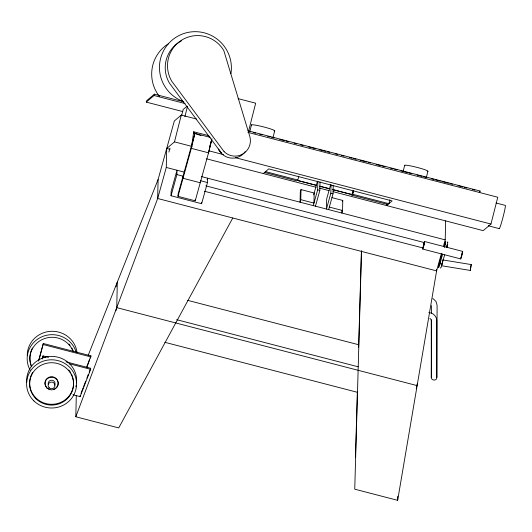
<?xml version="1.0" encoding="UTF-8"?>
<svg xmlns="http://www.w3.org/2000/svg" width="532" height="532" viewBox="0 0 532 532"><rect width="100%" height="100%" fill="white"/><g stroke="black" fill="none" stroke-linecap="round" stroke-linejoin="round"><path stroke-width="0.8" d="M42.567 358.548L43.039 355.888L48.598 357.331M38.856 360.576L43.318 343.506L90.952 355.875L86.836 367.552M232.77 217.994L118.722 427.914L75.81 416.775L76.295 395.362M72.904 394.737L80.113 396.606L80.139 395.549M80.113 396.606L90.653 369.314L90.673 368.257L66.061 361.866M115.856 310.814L116.741 307.636L117.319 282.086L115.989 286.861M196.547 119.042L181.279 115.078L174.336 120.97L158.097 179.517L157.672 198.496L75.81 416.775M361.507 251.417L354.744 489.187L397.657 500.333L436.606 270.908L157.672 198.496L166.277 167.454L166.709 148.475L174.483 141.884L181.279 115.078M171.038 195.763L171.138 191.407L177.01 170.24L176.91 174.596L171.038 195.763L201.621 203.703L207.487 182.536L207.586 178.18L207.154 179.75M211.969 138.666L208.544 152.817L195.231 200.817L178.001 196.348L178.047 194.266L194.925 133.406L193.721 131.776L193.302 133.286M195.231 200.817L195.264 199.434M201.621 203.703L201.655 202.253M178.001 196.348L191.314 148.348L194.925 133.406L210.193 137.369L208.438 135.594L193.721 131.776L191.314 148.348L208.544 152.817L208.577 151.434M300.773 199.666L300.999 189.592L314.186 193.016L313.96 203.091L300.773 199.666L300.075 202.187L300.301 192.118L300.999 189.592M313.262 205.611L317.637 189.824L317.83 181.299M315.456 206.183L319.838 190.396L320.031 181.871M330.618 184.75L326.681 198.961L326.455 209.036L330.831 193.249L331.024 184.724M328.65 209.608L333.025 193.814L333.218 185.296M341.89 210.705L341.837 213.033L342.542 210.506L342.768 200.438L331.902 197.618M397.657 500.333L397.75 496.216M416.25 388.806L417.168 383.971M436.646 269.259L436.606 270.908L441.467 253.398M443.449 246.236L445.218 239.872L445.643 220.893M355.469 457.074L357.351 391.831M358.635 347.236L361.414 250.605M460.785 258.406L460.772 258.938L422.714 249.056L423 247.134M442.385 261.365L442.464 260.76M470.448 268.959L470.308 270.442L441.567 265.741L442.159 262.835M470.554 268.248L470.926 266.027M423.08 247.174L422.993 247.985L204.428 191.241M424.303 243.423L424.39 242.605L205.818 185.861M447.046 244.953L446.528 247.294M424.19 243.982L424.669 241.535L462.72 251.41L461.463 257.102M461.251 256.49L461.051 257.86L461.37 257.102M471.046 265.428L471.266 264.584L442.524 259.882M423.199 246.609L423.525 245.259M424.383 243.457L423.864 245.332M208.544 152.817L211.703 139.517L209.422 147.743M424.177 244.368L423.672 246.316M447.193 247.466L447.718 244.747L447.226 246.057M182.842 111.594L146.287 102.104L146.626 100.761L154.4 94.164L183.806 101.798M146.287 102.104L154.061 95.507L154.4 94.164M181.558 115.776L183.148 109.519L187.098 106.167M184.89 116.634L187.463 106.466M248.61 131.052L255.673 103.195L238.103 98.633M249.727 131.737L251.476 124.84M272.949 137.795L274.698 130.905M264.53 172.474L296.843 180.86L297.827 180.022L298.804 176.172M387.914 204.494L351.778 195.111L352.563 192.032M353.288 190.689L352.27 194.699L333.165 189.738M353.334 190.649L352.317 194.659L332.414 189.492M351.778 195.111L352.756 194.286L353.733 190.429M389.87 199.813L388.892 203.663L352.756 194.286M403.136 171.384L404.692 165.252M426.358 177.442L427.914 171.317M479.724 192.511L480.097 191.048L247.985 130.786M333.105 191.68L483.196 230.642L490.969 224.045L497.766 197.239L247.952 132.388M444.28 247.453L444.991 244.035L444.493 245.352M461.577 255.141L461.763 254.442M38.437 361.115L43.318 343.506M42.148 359.087L43.039 355.888M168.877 152.112L169.981 148.122M313.667 194.912L317.438 181.312M342.415 201.695L342.768 200.438M387.077 204.002L386.638 205.578L392.124 200.923L268.746 168.89L263.26 173.545M441.952 253.817L440.011 260.813A5.553 0.346 -75.4 0 0 438.548 267.45A5.553 0.346 -75.4 0 0 439.951 263.732L442.538 254.402M440.609 267.988A5.553 0.346 -75.4 0 0 442.012 264.271L444.599 254.941M423.711 244.567L423.977 243.37M423.678 246.023L422.714 249.056M423.891 243.922L424.064 243.37M423.492 246.668L422.993 247.985M462.029 253.252L462.268 252.481M424.217 242.599L424.669 241.535M462.122 253.252L462.441 252.487L460.772 258.938M86.856 366.488L89.489 359.665M90.074 358.149L90.952 355.875M81.017 393.274L83.065 387.968M83.65 386.451L85.699 381.145M86.869 378.112L88.332 374.322M89.21 372.048L90.673 368.257M88.186 355.349L158.097 179.517M431.685 376.091C429.357 380.22 437.151 381.976 436.832 377.241L437.098 305.328L436.001 301.484L432.908 298.465M424.21 242.951L424.39 242.605M462.474 251.889L462.72 251.41M219.197 150.516L219.144 149.991M479.738 191.354L480.097 191.048M428.792 312.583C432.955 312.656 436.706 316.261 436.752 320.47L436.819 377.481L436.453 376.097M154.061 95.507L185.056 103.554M253.252 132.548L255.659 133.173M259.676 134.217L262.083 134.842M267.702 136.305L270.116 136.93M271.719 137.349L274.133 137.974M279.752 139.431L284.573 140.681M286.176 141.1L288.59 141.725M294.209 143.188L296.617 143.813M300.633 144.85L303.047 145.475M308.666 146.938L311.074 147.564M312.683 147.982L315.09 148.608M319.107 149.652L325.531 151.314M327.14 151.733L329.547 152.358M335.173 153.821L337.581 154.446M341.597 155.484L344.005 156.115M349.63 157.572L352.038 158.197M353.64 158.616L356.054 159.241M360.071 160.285L366.495 161.954M368.097 162.366L370.511 162.992M376.131 164.455L380.952 165.705M382.555 166.124L384.969 166.749M390.588 168.205L392.995 168.83M394.604 169.249L397.012 169.874M401.028 170.918L407.452 172.587M409.061 173L411.469 173.625M417.095 175.088L421.909 176.338M423.519 176.757L425.926 177.382M431.552 178.838L433.959 179.464M435.562 179.883L440.383 181.133M441.992 181.552L448.416 183.221M450.019 183.633L452.433 184.265M458.052 185.721L462.873 186.971M464.476 187.39L466.89 188.015M472.509 189.472L474.916 190.097M496.063 202.991L505.254 205.379A12.037 0.751 -75.4 0 1 502.84 217.874A12.037 0.751 -75.4 0 1 499.189 228.414M174.483 141.884L192.152 146.473M209.023 150.849L223.48 154.606M235.53 157.731L490.969 224.045M499.329 228.64L488.602 225.854A12.037 0.751 -75.4 0 0 488.948 225.289M265.515 171.637L297.827 180.022M297.388 180.395L316.493 185.355L297.341 180.441M319.679 186.187L329.235 188.667M319.632 186.227L329.182 188.707M166.709 148.475L169.921 149.312M206.609 158.835L316.227 187.297M319.439 188.129L329.089 190.636M317.637 189.824L319.838 190.396M330.831 193.249L333.025 193.814M329.348 207.081L342.542 210.506M166.277 167.454L184.065 172.069M201.315 176.551L445.218 239.872M176.91 174.596L183.061 176.192L183.015 178.273L200.245 182.749M200.291 180.667L207.487 182.536M439.951 263.732L442.012 264.271M187.57 300.327L358.708 344.756M176.637 319.672L358.156 366.794M116.741 307.636L417.135 385.62M164.814 342.295L357.584 392.343M43.291 344.57L90.932 356.939M43.012 356.945L45.393 357.564M69.213 363.748L90.653 369.314M194.925 133.406L201.023 135.627M429.876 318.389L430.933 319.4L431.246 320.809L431.312 377.474L431.598 319.752M219.324 150.41L221.824 153.602L169.475 83.172A30.377 30.198 49.7 0 1 181.379 40.931M471.266 264.584L470.308 270.442M431.592 305.674L431.592 313.129M444.699 243.975A5.553 0.346 -75.4 0 1 445.73 241.555A5.553 0.346 -75.4 0 1 444.632 246.795M447.399 242.572A5.553 0.346 -75.4 0 1 446.7 247.333M245.159 151.673A15.541 15.448 49.7 0 1 218.446 149.08M404.786 165.565A12.037 1.064 14.2 0 1 417.474 167.494A12.037 1.064 14.2 0 1 427.216 171.417M251.57 125.153A12.037 1.064 14.2 0 1 264.264 127.082A12.037 1.064 14.2 0 1 274 131.005M182.848 101.333A36.096 35.883 49.7 0 1 160.977 57.11A36.096 35.883 49.7 0 1 203.51 32.638A36.096 35.883 49.7 0 1 230.935 73.662M159.414 96.405A36.096 35.883 49.7 0 1 168.591 43.624M76.169 385.254A24.991 24.106 1.3 0 1 75.803 386.777M26.733 382.056A24.991 24.106 1.3 0 1 52.063 356.407A24.991 24.106 1.3 0 1 76.535 382.9M48.272 384.383A3.445 3.318 1.3 0 1 52.043 380.24A3.445 3.318 1.3 0 1 54.577 385.195M72.811 377.667A21.958 21.18 1.3 0 1 51.617 404.313A21.958 21.18 1.3 0 1 30.397 377.62M30.617 376.862A21.958 21.18 1.3 0 1 32.585 372.513M68.761 369.94A21.958 21.18 1.3 0 1 70.616 372.56M71.381 373.956A21.958 21.18 1.3 0 1 72.585 376.909M46.523 387.236A6.637 6.397 1.3 0 1 47.049 378.465A6.637 6.397 1.3 0 1 56.153 378.478A6.637 6.397 1.3 0 1 56.685 387.249M55.873 388.034A6.637 6.397 1.3 0 1 53.326 389.311M49.888 389.311A6.637 6.397 1.3 0 1 47.341 388.028M31.747 366.654A22.284 21.499 1.3 0 1 30.444 353.261M30.643 352.49A22.284 21.499 1.3 0 1 32.465 348.001M69.054 344.064A22.284 21.499 1.3 0 1 70.098 345.334M71.867 348.048A22.284 21.499 1.3 0 1 73.203 351.007M31.415 366.614A22.284 21.499 1.3 0 1 44.003 338.758A22.284 21.499 1.3 0 1 72.897 350.954M30.125 370.132A24.991 24.106 1.3 0 1 42.959 336.35A24.991 24.106 1.3 0 1 76.289 352.57M27.245 355.363A24.991 24.106 1.3 0 1 50.587 331.33A24.991 24.106 1.3 0 1 77 352.27M439.638 263.433L440.33 260.933L439.638 263.433M224.112 151.66L171.763 81.23A30.377 30.198 49.7 0 1 182.29 39.754A30.377 30.198 49.7 0 1 223.792 50.527L249.821 136.491A15.541 15.448 49.7 0 1 224.112 151.66M33.928 400.935A24.991 24.106 1.3 0 0 75.724 390.175A24.991 24.106 1.3 0 0 45.107 360.61A24.991 24.106 1.3 0 0 33.928 400.935M36.07 398.867A21.958 21.18 1.3 0 0 72.798 389.411A21.958 21.18 1.3 0 0 45.892 363.436A21.958 21.18 1.3 0 0 36.07 398.867M46.909 388.047A6.637 6.397 1.3 0 0 58.001 385.195A6.637 6.397 1.3 0 0 49.875 377.348A6.637 6.397 1.3 0 0 46.909 388.047M49.124 387.728A3.445 3.318 1.3 0 0 54.876 386.245A3.445 3.318 1.3 0 0 50.66 382.176A3.445 3.318 1.3 0 0 49.124 387.728"/></g></svg>
